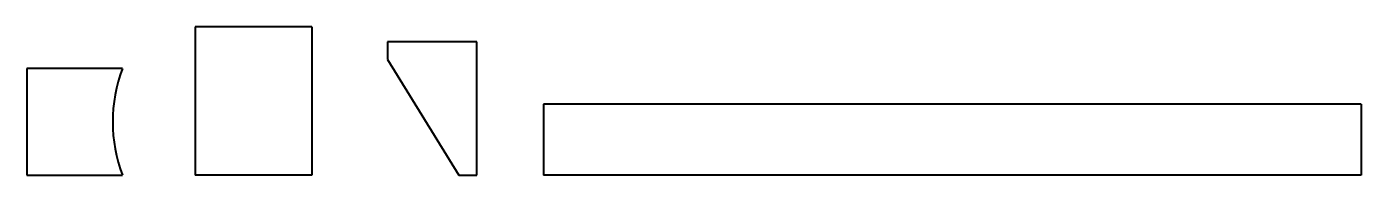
# Model space of a CAD drawing. Header units: millimetres. Extents: x 0 to 1498, y 0 to 167.
import ezdxf

# ---------------------------------------------------------------- set-up
doc = ezdxf.new("R2010")
doc.units = ezdxf.units.MM
doc.linetypes.add('K5LT_BASIC', pattern=[0])

msp = doc.modelspace()

# ---------------------------------------------------------------- linework, layer by layer
at = {"color": 7, "linetype": 'K5LT_BASIC', "lineweight": 40, "true_color": 0xffffff}
for p, q in [((188.9, 167), (188.9, 0)), ((320, 167), (188.9, 167)), ((320, 167), (320, 0)), ((505, 150), (405, 150)), ((405, 150), (405, 130)), ((505, 0), (505, 150)), ((0, 120), (0, 0)), ((107.5, 120), (0, 120)), ((405, 130), (485, 0)), ((580, 80), (580, 0)), ((775, 80), (580, 80)), ((1302.8, 80), (775, 80)), ((1497.8, 80), (1302.8, 80)), ((1497.8, 80), (1497.8, 0)), ((0, 0), (107.5, 0)), ((320, 0), (188.9, 0)), ((485, 0), (505, 0)), ((775, 0), (580, 0)), ((1302.8, 0), (775, 0)), ((1497.8, 0), (1302.8, 0))]:
    msp.add_line(p, q, dxfattribs=at)
msp.add_arc((265, 60), 168.5, 159.1402, 200.8598, dxfattribs=at)

doc.saveas('drawing.dxf')
